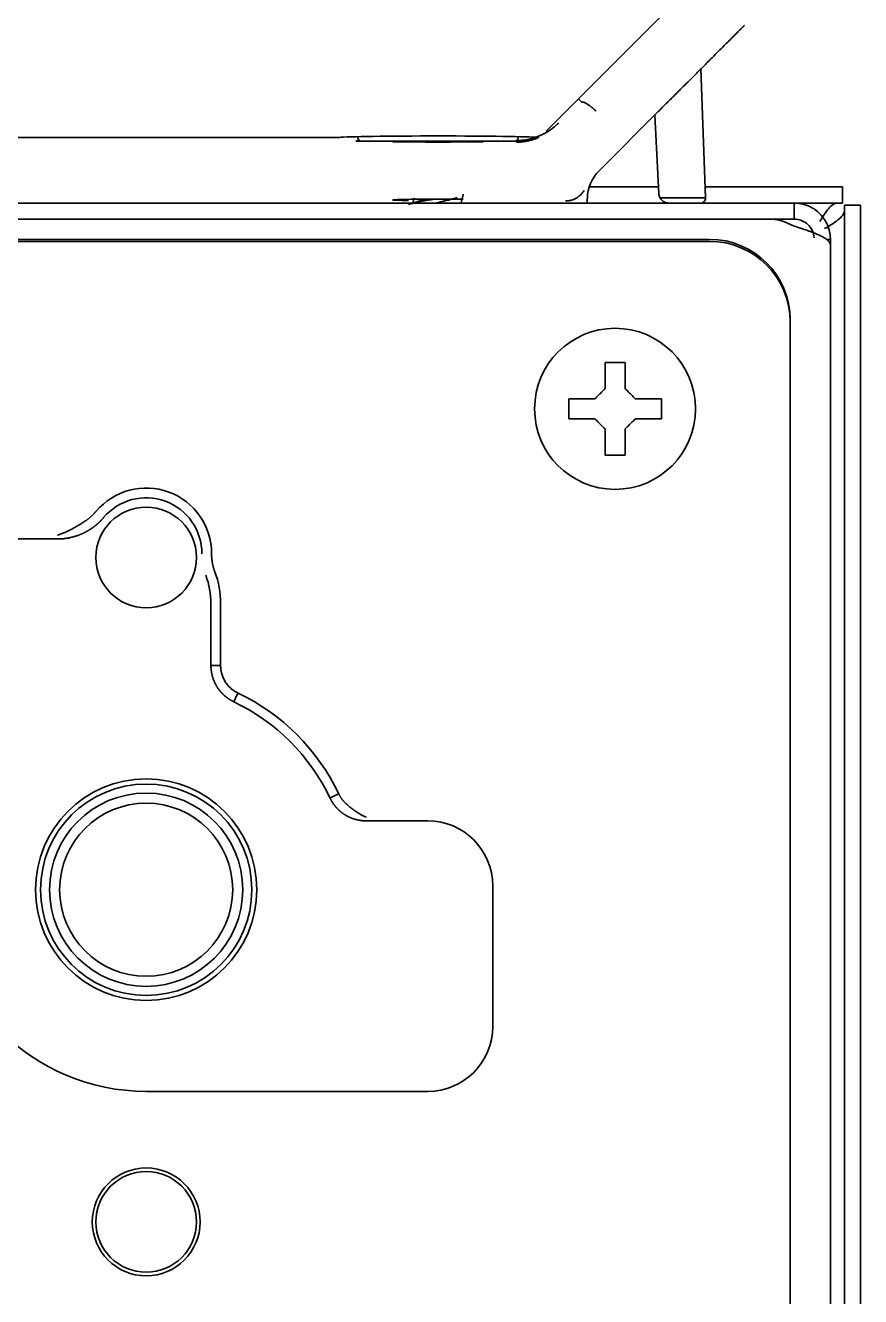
# Model space of a CAD drawing. Header units: inches. Extents: x 786 to 5593, y 691 to 5024.
# Drawn here: x 4215.7 to 4257.2, y 4799.9 to 4863 of the extents above; entities that cross this region are included whole.
import ezdxf

# ---------------------------------------------------------------- set-up
doc = ezdxf.new("R2010")
doc.units = ezdxf.units.IN
doc.layers.add('1', color=7, linetype='Continuous', true_color=0xffffff)

msp = doc.modelspace()

# ---------------------------------------------------------------- linework, layer by layer
at = {"layer": '1', "color": 7, "linetype": 'Continuous', "lineweight": 35}
for p, q in [((4241.619, 4857.752), (4249.608, 4865.741)), ((4249.307, 4860.843), (4249.531, 4854.435)), ((4243.391, 4859.183), (4243.221, 4859.353)), ((4247.134, 4858.671), (4244.247, 4855.783)), ((4247.215, 4854.65), (4247.011, 4858.547)), ((4215.236, 4857.429), (4231.244, 4857.429)), ((4231.244, 4857.429), (4231.341, 4857.438)), ((4231.259, 4857.432), (4231.357, 4857.441)), ((4231.341, 4857.438), (4231.357, 4857.441)), ((4232.39, 4857.248), (4240.09, 4857.248)), ((4247.188, 4854.976), (4243.745, 4854.976)), ((4254.34, 4854.976), (4249.505, 4854.976)), ((4254.34, 4854.976), (4256.34, 4854.976)), ((4256.34, 4854.976), (4256.34, 4854.176)), ((4243.661, 4854.404), (4243.657, 4854.176)), ((4197.076, 4854.176), (4252.769, 4854.176)), ((4252.769, 4854.176), (4253.614, 4854.176)), ((4253.614, 4854.176), (4253.94, 4854.176)), ((4254.34, 4854.176), (4253.938, 4854.176)), ((4256.34, 4854.176), (4254.34, 4854.176)), ((4256.44, 4852.076), (4256.44, 4854.076)), ((4256.44, 4854.076), (4257.24, 4854.076)), ((4257.24, 4854.076), (4257.24, 4852.076)), ((4197.076, 4853.376), (4252.769, 4853.376)), ((4197.44, 4853.374), (4252.769, 4853.374)), ((4235.055, 4853.376), (4235.056, 4853.374)), ((4237.468, 4853.374), (4237.468, 4853.376)), ((4243.643, 4853.376), (4243.643, 4853.374)), ((4247.04, 4853.376), (4247.04, 4853.374)), ((4253.614, 4853.376), (4252.769, 4853.376)), ((4253.614, 4853.376), (4253.94, 4853.376)), ((4253.94, 4853.035), (4253.614, 4853.187)), ((4190.739, 4852.276), (4249.74, 4852.276)), ((4249.74, 4852.376), (4195.24, 4852.376)), ((4255.74, 4852.376), (4255.547, 4852.376)), ((4255.74, 4852.126), (4255.74, 4852.376)), ((4255.74, 4852.126), (4255.74, 3873.276)), ((4256.44, 4198.093), (4256.44, 4852.076)), ((4257.24, 4198.093), (4257.24, 4852.076)), ((4253.74, 4760.773), (4253.74, 4848.376)), ((4253.74, 4848.276), (4253.74, 4762.276)), ((4242.74, 4843.958), (4242.74, 4844.458)), ((4247.34, 4844.458), (4247.34, 4843.958)), ((4242.74, 4843.458), (4242.74, 4843.958)), ((4247.34, 4843.958), (4247.34, 4843.458)), ((4217.331, 4837.494), (4214.74, 4837.494)), ((4224.957, 4831.212), (4224.957, 4834.276)), ((4225.44, 4834.276), (4225.44, 4831.212)), ((4235.74, 4823.494), (4232.676, 4823.494)), ((4238.957, 4813.276), (4238.957, 4820.276)), ((4221.74, 4810.059), (4235.74, 4810.059))]:
    msp.add_line(p, q, dxfattribs=at)
for centre, radius in [((4245.04, 4843.958), 4), ((4221.74, 4836.576), 2.5), ((4221.74, 4820.076), 5.5), ((4221.74, 4820.074), 5.25), ((4221.74, 4820.076), 4.8), ((4221.74, 4820.076), 4.3), ((4221.74, 4803.576), 2.68), ((4221.74, 4803.576), 2.5)]:
    msp.add_circle(centre, radius, dxfattribs=at)
for centre, radius, start, end in [((4232.523, 4857.498), 0.283, 184.36395, 241.92751), ((4239.957, 4857.498), 0.283, 298.07249, 355.63605), ((4234.325, 4856.748), 0.5, 69.35766, 90), ((4238.155, 4856.748), 0.5, 90, 110.64234), ((4249.281, 4854.426), 0.25, 270, 2), ((4252.769, 4851.374), 2, 65, 90), ((4249.74, 4848.376), 4, 0, 90), ((4249.74, 4848.276), 4, 0, 90), ((4221.74, 4836.776), 3.25, 359.72506, 139.87598), ((4221.74, 4836.776), 2.767, 359.72506, 139.87598), ((4220.94, 4834.276), 4.017, 0, 20.63442), ((4220.94, 4834.276), 4.5, 0, 20.63442), ((4221.74, 4820.276), 10.6, 25.50031, 64.49969), ((4221.74, 4820.276), 10.117, 25.50031, 64.49969), ((4235.74, 4820.276), 3.217, 0, 90), ((4221.74, 4820.276), 10.217, 180, 270), ((4235.74, 4813.276), 3.217, 270, 0)]:
    msp.add_arc(centre, radius, start, end, dxfattribs=at)
for centre, major_axis, ratio, start_param, end_param in [((4236.24, 4857.424), (5, 0), 0.017455, 0.256461, 3.054326), ((4240.111, 4860.281), (1.148, -2.772), 0.999955, 6.01557, 6.569023), ((4236.24, 4857.228), (-5, 0), 0.008727, 5.595553, 5.669875), ((4236.24, 4857.229), (2.25, 0), 0.008727, 2.516907, 4.712389), ((4236.24, 4857.229), (2.25, 0), 0.008727, 4.712389, 6.907871), ((4236.24, 4857.228), (-5, 0), 0.008727, 3.67098, 3.823514), ((4245.661, 4854.369), (-1.841, 0.782), 0.999823, 5.899274, 6.667096), ((4236.24, 4854.333), (2.25, 0), 0.017455, 0.982028, 3.999542), ((4243.527, 4854.426), (-6.003, -0.009), 0.001452, 3.141641, 4.038282)]:
    msp.add_ellipse(centre, major_axis=major_axis, ratio=ratio, start_param=start_param, end_param=end_param, dxfattribs=at)
for points, knots in [([(4251.464, 4863.001), (4251.458, 4862.995), (4251.443, 4862.979), (4251.414, 4862.95), (4251.375, 4862.911), (4251.325, 4862.861), (4251.262, 4862.799), (4251.187, 4862.723), (4251.096, 4862.633), (4250.995, 4862.531), (4250.887, 4862.423), (4250.779, 4862.315), (4250.639, 4862.175), (4250.441, 4861.978), (4250.172, 4861.708), (4249.894, 4861.431), (4249.642, 4861.178), (4249.372, 4860.908), (4249.068, 4860.604), (4248.734, 4860.27), (4248.481, 4860.017), (4248.287, 4859.823), (4248.135, 4859.671), (4247.966, 4859.503), (4247.821, 4859.357), (4247.704, 4859.241), (4247.625, 4859.162), (4247.551, 4859.087), (4247.481, 4859.018), (4247.417, 4858.953), (4247.358, 4858.894), (4247.303, 4858.84), (4247.254, 4858.79), (4247.21, 4858.746), (4247.17, 4858.707), (4247.146, 4858.682), (4247.134, 4858.671)], [0, 0, 0, 0, 0.0061, 0.01531, 0.027667, 0.04322, 0.062032, 0.084179, 0.109751, 0.139649, 0.168791, 0.197137, 0.224648, 0.276341, 0.344632, 0.418422, 0.469345, 0.515612, 0.598152, 0.668476, 0.730211, 0.758888, 0.790823, 0.826032, 0.864529, 0.882031, 0.898505, 0.913948, 0.928354, 0.941722, 0.954048, 0.96533, 0.975568, 0.984759, 0.992903, 1, 1, 1, 1]), ([(4243.391, 4859.183), (4243.399, 4859.19), (4243.411, 4859.194), (4243.433, 4859.195), (4243.441, 4859.194), (4243.459, 4859.191), (4243.469, 4859.189), (4243.501, 4859.179), (4243.526, 4859.169), (4243.566, 4859.149), (4243.58, 4859.141), (4243.602, 4859.129), (4243.609, 4859.125), (4243.625, 4859.115), (4243.633, 4859.111), (4243.673, 4859.086), (4243.706, 4859.063), (4243.76, 4859.025), (4243.778, 4859.011), (4243.806, 4858.99), (4243.815, 4858.983), (4243.834, 4858.968), (4243.844, 4858.96), (4243.893, 4858.921), (4243.933, 4858.888), (4243.983, 4858.845), (4243.999, 4858.831), (4244.014, 4858.818), (4244.024, 4858.809), (4244.029, 4858.804), (4244.055, 4858.781), (4244.075, 4858.762), (4244.096, 4858.743)], [0, 0, 0, 0, 0.125, 0.125, 0.1875, 0.1875, 0.25, 0.25, 0.375, 0.375, 0.4375, 0.4375, 0.46875, 0.46875, 0.5, 0.5, 0.625, 0.625, 0.6875, 0.6875, 0.71875, 0.71875, 0.75, 0.75, 0.875, 0.875, 0.90625, 0.921875, 0.921875, 0.9375, 0.9375, 1, 1, 1, 1]), ([(4242.232, 4858.16), (4242.214, 4858.142), (4242.196, 4858.124), (4242.157, 4858.087), (4242.138, 4858.069), (4242.078, 4858.015), (4242.037, 4857.98), (4241.994, 4857.945)], [0, 0, 0, 0, 0.25, 0.25, 0.5, 0.5, 1, 1, 1, 1]), ([(4232.334, 4857.296), (4232.316, 4857.292), (4232.298, 4857.287), (4232.236, 4857.268), (4232.193, 4857.254), (4232.151, 4857.253)], [0, 0, 0, 0, 0.288762, 0.288762, 1, 1, 1, 1]), ([(4240.111, 4857.282), (4240.134, 4857.282), (4240.16, 4857.282), (4240.203, 4857.283), (4240.218, 4857.283), (4240.241, 4857.284), (4240.248, 4857.285), (4240.264, 4857.285), (4240.272, 4857.286), (4240.312, 4857.288), (4240.346, 4857.29), (4240.397, 4857.295), (4240.415, 4857.296), (4240.45, 4857.3), (4240.468, 4857.302), (4240.485, 4857.304)], [0, 0, 0, 0, 0.25, 0.25, 0.375, 0.375, 0.4375, 0.4375, 0.5, 0.5, 0.75, 0.75, 0.875, 0.875, 1, 1, 1, 1]), ([(4240.144, 4857.201), (4240.189, 4857.202), (4240.232, 4857.203), (4240.317, 4857.208), (4240.358, 4857.211), (4240.476, 4857.223), (4240.55, 4857.233), (4240.686, 4857.257), (4240.749, 4857.271), (4240.863, 4857.3), (4240.915, 4857.314), (4240.985, 4857.336), (4241.006, 4857.343), (4241.047, 4857.357), (4241.067, 4857.364), (4241.119, 4857.384), (4241.177, 4857.407), (4241.212, 4857.424), (4241.235, 4857.435), (4241.24, 4857.439), (4241.24, 4857.441), (4241.238, 4857.441), (4241.233, 4857.44), (4241.231, 4857.439), (4241.226, 4857.438), (4241.223, 4857.438), (4241.207, 4857.433), (4241.189, 4857.428), (4241.14, 4857.412), (4241.08, 4857.394), (4240.986, 4857.367), (4240.925, 4857.352), (4240.9, 4857.346), (4240.887, 4857.342), (4240.847, 4857.333), (4240.819, 4857.327), (4240.731, 4857.309), (4240.667, 4857.297), (4240.529, 4857.278), (4240.455, 4857.269), (4240.296, 4857.258), (4240.212, 4857.255), (4240.122, 4857.256)], [0, 0, 0, 0, 0.03125, 0.03125, 0.0625, 0.0625, 0.125, 0.125, 0.1875, 0.1875, 0.25, 0.25, 0.28125, 0.28125, 0.3125, 0.3125, 0.375, 0.4375, 0.4375, 0.5, 0.5, 0.53125, 0.53125, 0.546875, 0.546875, 0.5625, 0.5625, 0.625, 0.625, 0.6875, 0.75, 0.765625, 0.765625, 0.78125, 0.78125, 0.8125, 0.8125, 0.875, 0.875, 0.9375, 0.9375, 1, 1, 1, 1]), ([(4236.052, 4854.37), (4235.953, 4854.353), (4235.854, 4854.336), (4235.625, 4854.295), (4235.366, 4854.249), (4235.138, 4854.202), (4234.94, 4854.157), (4234.854, 4854.136), (4234.781, 4854.114)], [0, 0, 0, 0, 0.200603, 0.200603, 0.474458, 0.748313, 0.748313, 1, 1, 1, 1]), ([(4235.273, 4854.268), (4235.314, 4854.281), (4235.358, 4854.294), (4235.421, 4854.311), (4235.436, 4854.315), (4235.467, 4854.323), (4235.482, 4854.327), (4235.53, 4854.339), (4235.563, 4854.347), (4235.614, 4854.36), (4235.632, 4854.364), (4235.65, 4854.368)], [0, 0, 0, 0, 0.390591, 0.390591, 0.511218, 0.511218, 0.631846, 0.631846, 0.8731, 0.8731, 1, 1, 1, 1]), ([(4237.193, 4854.459), (4237.191, 4854.458), (4237.158, 4854.447), (4237.124, 4854.435), (4237.057, 4854.414), (4237.023, 4854.404), (4236.968, 4854.388), (4236.95, 4854.382), (4236.912, 4854.372), (4236.893, 4854.367), (4236.796, 4854.34), (4236.715, 4854.319), (4236.61, 4854.293), (4236.589, 4854.287), (4236.546, 4854.277), (4236.524, 4854.271), (4236.459, 4854.255), (4236.415, 4854.245), (4236.29, 4854.215), (4236.209, 4854.196), (4236.128, 4854.176)], [0, 0, 0, 0, 0.009963, 0.121908, 0.121908, 0.233852, 0.233852, 0.289824, 0.289824, 0.345796, 0.345796, 0.569685, 0.569685, 0.625658, 0.625658, 0.68163, 0.68163, 0.793574, 0.793574, 1, 1, 1, 1]), ([(4242.569, 4854.284), (4242.608, 4854.283), (4242.644, 4854.285), (4242.713, 4854.291), (4242.745, 4854.296), (4242.806, 4854.307), (4242.836, 4854.314), (4242.877, 4854.325), (4242.891, 4854.329), (4242.918, 4854.337), (4242.931, 4854.342), (4242.993, 4854.364), (4243.039, 4854.384), (4243.101, 4854.417), (4243.121, 4854.428), (4243.16, 4854.452), (4243.178, 4854.464), (4243.23, 4854.5), (4243.262, 4854.525), (4243.321, 4854.577), (4243.347, 4854.604), (4243.397, 4854.658), (4243.419, 4854.685), (4243.46, 4854.742), (4243.479, 4854.77), (4243.496, 4854.799)], [0, 0, 0, 0, 0.0625, 0.0625, 0.125, 0.125, 0.1875, 0.1875, 0.21875, 0.21875, 0.25, 0.25, 0.375, 0.375, 0.4375, 0.4375, 0.5, 0.5, 0.625, 0.625, 0.75, 0.75, 0.875, 0.875, 1, 1, 1, 1]), ([(4247.215, 4854.65), (4247.217, 4854.612), (4247.223, 4854.576), (4247.238, 4854.522), (4247.245, 4854.504), (4247.258, 4854.471), (4247.266, 4854.454), (4247.275, 4854.438)], [0, 0, 0, 0, 0.5, 0.5, 0.75, 0.75, 1, 1, 1, 1]), ([(4247.275, 4854.438), (4247.284, 4854.422), (4247.293, 4854.407), (4247.307, 4854.386), (4247.312, 4854.38), (4247.322, 4854.367), (4247.326, 4854.361), (4247.341, 4854.343), (4247.351, 4854.333), (4247.37, 4854.313), (4247.38, 4854.305), (4247.399, 4854.288), (4247.409, 4854.28), (4247.428, 4854.266), (4247.437, 4854.26), (4247.466, 4854.242), (4247.484, 4854.232), (4247.521, 4854.215), (4247.539, 4854.207), (4247.576, 4854.195), (4247.594, 4854.191), (4247.629, 4854.183), (4247.646, 4854.181), (4247.672, 4854.178), (4247.681, 4854.177), (4247.698, 4854.176), (4247.706, 4854.176), (4247.714, 4854.176)], [0, 0, 0, 0, 0.0625, 0.0625, 0.09375, 0.09375, 0.125, 0.125, 0.1875, 0.1875, 0.25, 0.25, 0.3125, 0.3125, 0.375, 0.375, 0.5, 0.5, 0.625, 0.625, 0.75, 0.75, 0.875, 0.875, 0.9375, 0.9375, 1, 1, 1, 1]), ([(4253.94, 4854.176), (4254.051, 4854.176), (4254.163, 4854.166), (4254.382, 4854.124), (4254.49, 4854.094), (4254.698, 4854.012), (4254.798, 4853.962), (4254.988, 4853.844), (4255.077, 4853.776), (4255.241, 4853.625), (4255.316, 4853.542), (4255.449, 4853.363), (4255.508, 4853.267), (4255.606, 4853.067), (4255.646, 4852.962), (4255.705, 4852.747), (4255.724, 4852.636), (4255.734, 4852.525)], [0, 0, 0, 0, 0.125, 0.125, 0.25, 0.25, 0.375, 0.375, 0.5, 0.5, 0.625, 0.625, 0.75, 0.75, 0.875, 0.875, 1, 1, 1, 1]), ([(4256.099, 4854.176), (4256.025, 4854.176), (4255.951, 4854.153), (4255.804, 4854.063), (4255.73, 4853.996), (4255.582, 4853.828), (4255.508, 4853.727), (4255.361, 4853.504), (4255.287, 4853.382), (4255.213, 4853.259)], [0, 0, 0, 0, 0.25, 0.25, 0.5, 0.5, 0.75, 0.75, 1, 1, 1, 1]), ([(4255.523, 4852.95), (4255.646, 4853.023), (4255.768, 4853.097), (4255.991, 4853.245), (4256.092, 4853.319), (4256.26, 4853.466), (4256.326, 4853.54), (4256.417, 4853.687), (4256.44, 4853.761), (4256.44, 4853.835)], [0, 0, 0, 0, 0.25, 0.25, 0.5, 0.5, 0.75, 0.75, 1, 1, 1, 1]), ([(4253.94, 4853.376), (4254.064, 4853.376), (4254.188, 4853.353), (4254.419, 4853.263), (4254.526, 4853.196), (4254.708, 4853.028), (4254.784, 4852.927), (4254.893, 4852.704), (4254.926, 4852.582), (4254.936, 4852.459)], [0, 0, 0, 0, 0.25, 0.25, 0.5, 0.5, 0.75, 0.75, 1, 1, 1, 1]), ([(4255.734, 4852.15), (4255.724, 4852.186), (4255.705, 4852.223), (4255.646, 4852.297), (4255.606, 4852.334), (4255.508, 4852.408), (4255.449, 4852.445), (4255.316, 4852.519), (4255.241, 4852.555), (4255.077, 4852.629), (4254.988, 4852.666), (4254.798, 4852.74), (4254.698, 4852.777), (4254.49, 4852.851), (4254.382, 4852.887), (4254.163, 4852.961), (4254.051, 4852.998), (4253.94, 4853.035)], [0, 0, 0, 0, 0.125, 0.125, 0.25, 0.25, 0.375, 0.375, 0.5, 0.5, 0.625, 0.625, 0.75, 0.75, 0.875, 0.875, 1, 1, 1, 1]), ([(4255.734, 4852.525), (4255.735, 4852.513), (4255.736, 4852.489), (4255.738, 4852.452), (4255.74, 4852.415), (4255.74, 4852.389), (4255.74, 4852.376)], [0, 0, 0, 0, 0.244951, 0.494182, 0.746344, 1, 1, 1, 1]), ([(4255.74, 4852.126), (4255.74, 4852.126), (4255.74, 4852.127), (4255.738, 4852.132), (4255.736, 4852.139), (4255.735, 4852.146), (4255.734, 4852.15)], [0, 0, 0, 0, 0.253656, 0.505818, 0.755049, 1, 1, 1, 1]), ([(4245.54, 4846.258), (4245.54, 4846.056), (4245.54, 4845.846), (4245.54, 4845.521), (4245.54, 4845.411), (4245.54, 4845.187), (4245.54, 4845.074), (4245.54, 4844.958)], [0, 0, 0, 0, 0.5, 0.5, 0.75, 0.75, 1, 1, 1, 1]), ([(4242.74, 4844.458), (4242.943, 4844.458), (4243.153, 4844.458), (4243.477, 4844.458), (4243.587, 4844.458), (4243.811, 4844.458), (4243.925, 4844.458), (4244.04, 4844.458)], [0, 0, 0, 0, 0.5, 0.5, 0.75, 0.75, 1, 1, 1, 1]), ([(4244.54, 4841.658), (4244.54, 4841.861), (4244.54, 4842.071), (4244.54, 4842.396), (4244.54, 4842.506), (4244.54, 4842.73), (4244.54, 4842.843), (4244.54, 4842.958)], [0, 0, 0, 0, 0.5, 0.5, 0.75, 0.75, 1, 1, 1, 1]), ([(4247.34, 4843.458), (4247.137, 4843.458), (4246.927, 4843.458), (4246.602, 4843.458), (4246.492, 4843.458), (4246.269, 4843.458), (4246.155, 4843.458), (4246.04, 4843.458)], [0, 0, 0, 0, 0.5, 0.5, 0.75, 0.75, 1, 1, 1, 1]), ([(4219.624, 4838.56), (4219.618, 4838.553), (4219.606, 4838.539), (4219.588, 4838.518), (4219.57, 4838.498), (4219.552, 4838.478), (4219.534, 4838.458), (4219.515, 4838.438), (4219.497, 4838.418), (4219.478, 4838.399), (4219.459, 4838.379), (4219.439, 4838.36), (4219.42, 4838.341), (4219.4, 4838.322), (4219.381, 4838.303), (4219.361, 4838.285), (4219.341, 4838.267), (4219.32, 4838.248), (4219.3, 4838.231), (4219.279, 4838.213), (4219.259, 4838.195), (4219.238, 4838.178), (4219.217, 4838.161), (4219.195, 4838.144), (4219.174, 4838.127), (4219.153, 4838.11), (4219.131, 4838.094), (4219.109, 4838.078), (4219.087, 4838.062), (4219.065, 4838.046), (4219.043, 4838.03), (4219.02, 4838.015), (4218.998, 4837.999), (4218.975, 4837.984), (4218.952, 4837.97), (4218.929, 4837.955), (4218.906, 4837.941), (4218.883, 4837.926), (4218.86, 4837.913), (4218.836, 4837.899), (4218.813, 4837.885), (4218.789, 4837.872), (4218.765, 4837.859), (4218.741, 4837.846), (4218.717, 4837.833), (4218.693, 4837.821), (4218.669, 4837.809), (4218.644, 4837.797), (4218.62, 4837.785), (4218.595, 4837.773), (4218.571, 4837.762), (4218.546, 4837.751), (4218.521, 4837.74), (4218.496, 4837.729), (4218.471, 4837.719), (4218.446, 4837.708), (4218.42, 4837.698), (4218.395, 4837.689), (4218.37, 4837.679), (4218.344, 4837.67), (4218.318, 4837.661), (4218.293, 4837.652), (4218.267, 4837.643), (4218.241, 4837.635), (4218.215, 4837.627), (4218.189, 4837.619), (4218.163, 4837.611), (4218.137, 4837.604), (4218.111, 4837.597), (4218.084, 4837.59), (4218.058, 4837.583), (4218.032, 4837.577), (4218.005, 4837.57), (4217.979, 4837.564), (4217.952, 4837.559), (4217.925, 4837.553), (4217.899, 4837.548), (4217.872, 4837.543), (4217.845, 4837.538), (4217.818, 4837.533), (4217.792, 4837.529), (4217.765, 4837.525), (4217.738, 4837.521), (4217.711, 4837.518), (4217.684, 4837.514), (4217.657, 4837.511), (4217.63, 4837.508), (4217.603, 4837.506), (4217.576, 4837.504), (4217.548, 4837.501), (4217.521, 4837.5), (4217.494, 4837.498), (4217.467, 4837.497), (4217.44, 4837.496), (4217.413, 4837.495), (4217.386, 4837.494), (4217.358, 4837.494), (4217.34, 4837.494), (4217.331, 4837.494)], [0, 0, 0, 0, 0.010416, 0.020832, 0.031248, 0.041665, 0.052081, 0.062497, 0.072913, 0.083329, 0.093746, 0.104162, 0.114578, 0.124994, 0.13541, 0.145827, 0.156243, 0.166659, 0.177075, 0.187491, 0.197908, 0.208324, 0.21874, 0.229156, 0.239573, 0.249989, 0.260405, 0.270822, 0.281238, 0.291654, 0.302071, 0.312487, 0.322903, 0.33332, 0.343736, 0.354152, 0.364569, 0.374985, 0.385401, 0.395818, 0.406234, 0.416651, 0.427067, 0.437484, 0.4479, 0.458317, 0.468733, 0.47915, 0.489566, 0.499983, 0.510399, 0.520816, 0.531233, 0.541649, 0.552066, 0.562482, 0.572899, 0.583316, 0.593733, 0.604149, 0.614566, 0.624983, 0.635399, 0.645816, 0.656233, 0.66665, 0.677067, 0.687484, 0.697901, 0.708317, 0.718734, 0.729151, 0.739568, 0.749985, 0.760402, 0.770819, 0.781236, 0.791653, 0.802071, 0.812488, 0.822905, 0.833322, 0.843739, 0.854156, 0.864574, 0.874991, 0.885408, 0.895825, 0.906243, 0.91666, 0.927078, 0.937495, 0.947912, 0.95833, 0.968747, 0.979165, 0.989582, 1, 1, 1, 1]), ([(4218.733, 4838.401), (4218.677, 4838.364), (4218.621, 4838.327), (4218.508, 4838.254), (4218.451, 4838.219), (4218.337, 4838.15), (4218.279, 4838.117), (4218.164, 4838.051), (4218.048, 4837.988), (4217.931, 4837.929), (4217.813, 4837.872), (4217.754, 4837.845), (4217.635, 4837.794), (4217.575, 4837.77), (4217.485, 4837.735), (4217.455, 4837.724), (4217.41, 4837.708), (4217.395, 4837.702), (4217.372, 4837.694), (4217.365, 4837.692), (4217.355, 4837.688), (4217.353, 4837.687), (4217.35, 4837.686), (4217.348, 4837.686), (4217.347, 4837.685), (4217.342, 4837.684), (4217.338, 4837.683), (4217.335, 4837.681)], [0, 0, 0, 0, 0.125, 0.125, 0.25, 0.25, 0.375, 0.375, 0.5, 0.625, 0.625, 0.75, 0.75, 0.875, 0.875, 0.9375, 0.9375, 0.96875, 0.96875, 0.984375, 0.984375, 0.988281, 0.990234, 0.990234, 0.992187, 0.992187, 1, 1, 1, 1]), ([(4226.096, 4829.408), (4226.089, 4829.411), (4226.074, 4829.418), (4226.053, 4829.429), (4226.033, 4829.439), (4226.012, 4829.45), (4225.991, 4829.462), (4225.971, 4829.473), (4225.951, 4829.485), (4225.93, 4829.497), (4225.91, 4829.509), (4225.89, 4829.521), (4225.871, 4829.534), (4225.851, 4829.547), (4225.832, 4829.56), (4225.812, 4829.573), (4225.793, 4829.586), (4225.774, 4829.6), (4225.755, 4829.614), (4225.737, 4829.628), (4225.718, 4829.643), (4225.7, 4829.657), (4225.682, 4829.672), (4225.664, 4829.687), (4225.646, 4829.702), (4225.628, 4829.718), (4225.611, 4829.734), (4225.594, 4829.749), (4225.577, 4829.766), (4225.56, 4829.782), (4225.543, 4829.798), (4225.527, 4829.815), (4225.51, 4829.832), (4225.494, 4829.849), (4225.478, 4829.866), (4225.463, 4829.884), (4225.447, 4829.901), (4225.432, 4829.919), (4225.417, 4829.937), (4225.402, 4829.955), (4225.387, 4829.973), (4225.373, 4829.992), (4225.359, 4830.01), (4225.345, 4830.029), (4225.331, 4830.048), (4225.317, 4830.067), (4225.304, 4830.087), (4225.291, 4830.106), (4225.278, 4830.126), (4225.266, 4830.145), (4225.253, 4830.165), (4225.241, 4830.185), (4225.229, 4830.206), (4225.217, 4830.226), (4225.206, 4830.246), (4225.195, 4830.267), (4225.184, 4830.288), (4225.173, 4830.308), (4225.163, 4830.329), (4225.152, 4830.351), (4225.142, 4830.372), (4225.133, 4830.393), (4225.123, 4830.415), (4225.114, 4830.436), (4225.105, 4830.458), (4225.096, 4830.479), (4225.088, 4830.501), (4225.08, 4830.523), (4225.072, 4830.545), (4225.064, 4830.567), (4225.057, 4830.59), (4225.049, 4830.612), (4225.043, 4830.634), (4225.036, 4830.657), (4225.03, 4830.679), (4225.023, 4830.702), (4225.018, 4830.725), (4225.012, 4830.748), (4225.007, 4830.77), (4225.002, 4830.793), (4224.997, 4830.816), (4224.992, 4830.839), (4224.988, 4830.862), (4224.984, 4830.885), (4224.98, 4830.909), (4224.977, 4830.932), (4224.974, 4830.955), (4224.971, 4830.978), (4224.968, 4831.001), (4224.966, 4831.025), (4224.964, 4831.048), (4224.962, 4831.072), (4224.961, 4831.095), (4224.959, 4831.118), (4224.958, 4831.142), (4224.958, 4831.165), (4224.957, 4831.189), (4224.957, 4831.204), (4224.957, 4831.212)], [0, 0, 0, 0, 0.010418, 0.020835, 0.031252, 0.04167, 0.052087, 0.062504, 0.072921, 0.083338, 0.093755, 0.104172, 0.114589, 0.125006, 0.135423, 0.145839, 0.156256, 0.166673, 0.177089, 0.187506, 0.197922, 0.208339, 0.218755, 0.229171, 0.239588, 0.250004, 0.26042, 0.270837, 0.281253, 0.291669, 0.302085, 0.312501, 0.322917, 0.333334, 0.34375, 0.354166, 0.364582, 0.374998, 0.385414, 0.39583, 0.406246, 0.416662, 0.427078, 0.437494, 0.44791, 0.458326, 0.468742, 0.479158, 0.489574, 0.49999, 0.510406, 0.520822, 0.531238, 0.541654, 0.55207, 0.562486, 0.572902, 0.583319, 0.593735, 0.604151, 0.614567, 0.624983, 0.6354, 0.645816, 0.656232, 0.666649, 0.677065, 0.687481, 0.697898, 0.708314, 0.718731, 0.729148, 0.739564, 0.749981, 0.760398, 0.770814, 0.781231, 0.791648, 0.802065, 0.812482, 0.822899, 0.833316, 0.843733, 0.854151, 0.864568, 0.874985, 0.885403, 0.89582, 0.906238, 0.916656, 0.927073, 0.937491, 0.947909, 0.958327, 0.968745, 0.979163, 0.989582, 1, 1, 1, 1]), ([(4232.676, 4823.494), (4232.668, 4823.494), (4232.652, 4823.494), (4232.629, 4823.494), (4232.605, 4823.495), (4232.582, 4823.496), (4232.559, 4823.497), (4232.535, 4823.499), (4232.512, 4823.5), (4232.488, 4823.502), (4232.465, 4823.505), (4232.442, 4823.507), (4232.419, 4823.51), (4232.395, 4823.513), (4232.372, 4823.517), (4232.349, 4823.52), (4232.326, 4823.524), (4232.303, 4823.529), (4232.28, 4823.533), (4232.257, 4823.538), (4232.234, 4823.543), (4232.211, 4823.548), (4232.188, 4823.554), (4232.166, 4823.56), (4232.143, 4823.566), (4232.121, 4823.572), (4232.098, 4823.579), (4232.076, 4823.586), (4232.053, 4823.593), (4232.031, 4823.6), (4232.009, 4823.608), (4231.987, 4823.616), (4231.965, 4823.624), (4231.943, 4823.633), (4231.921, 4823.641), (4231.9, 4823.65), (4231.878, 4823.66), (4231.857, 4823.669), (4231.835, 4823.679), (4231.814, 4823.689), (4231.793, 4823.699), (4231.772, 4823.709), (4231.751, 4823.72), (4231.731, 4823.731), (4231.71, 4823.742), (4231.69, 4823.754), (4231.669, 4823.765), (4231.649, 4823.777), (4231.629, 4823.79), (4231.609, 4823.802), (4231.589, 4823.815), (4231.57, 4823.827), (4231.55, 4823.84), (4231.531, 4823.854), (4231.512, 4823.867), (4231.493, 4823.881), (4231.474, 4823.895), (4231.455, 4823.909), (4231.437, 4823.924), (4231.419, 4823.938), (4231.401, 4823.953), (4231.383, 4823.968), (4231.365, 4823.983), (4231.347, 4823.999), (4231.33, 4824.015), (4231.313, 4824.031), (4231.295, 4824.047), (4231.279, 4824.063), (4231.262, 4824.079), (4231.245, 4824.096), (4231.229, 4824.113), (4231.213, 4824.13), (4231.197, 4824.147), (4231.182, 4824.165), (4231.166, 4824.182), (4231.151, 4824.2), (4231.136, 4824.218), (4231.121, 4824.236), (4231.106, 4824.254), (4231.092, 4824.273), (4231.078, 4824.292), (4231.064, 4824.31), (4231.05, 4824.329), (4231.037, 4824.349), (4231.023, 4824.368), (4231.01, 4824.387), (4230.997, 4824.407), (4230.985, 4824.427), (4230.972, 4824.447), (4230.96, 4824.467), (4230.948, 4824.487), (4230.937, 4824.507), (4230.925, 4824.528), (4230.914, 4824.548), (4230.903, 4824.569), (4230.892, 4824.59), (4230.882, 4824.611), (4230.875, 4824.625), (4230.872, 4824.632)], [0, 0, 0, 0, 0.010418, 0.020837, 0.031255, 0.041673, 0.052091, 0.062509, 0.072927, 0.083344, 0.093762, 0.10418, 0.114597, 0.125015, 0.135432, 0.145849, 0.156267, 0.166684, 0.177101, 0.187518, 0.197935, 0.208352, 0.218769, 0.229186, 0.239602, 0.250019, 0.260436, 0.270853, 0.281269, 0.291686, 0.302102, 0.312519, 0.322935, 0.333352, 0.343768, 0.354184, 0.3646, 0.375017, 0.385433, 0.395849, 0.406265, 0.416682, 0.427098, 0.437514, 0.44793, 0.458346, 0.468762, 0.479178, 0.489594, 0.50001, 0.510426, 0.520842, 0.531258, 0.541674, 0.55209, 0.562506, 0.572922, 0.583338, 0.593754, 0.60417, 0.614586, 0.625002, 0.635418, 0.645834, 0.65625, 0.666666, 0.677083, 0.687499, 0.697915, 0.708331, 0.718747, 0.729163, 0.73958, 0.749996, 0.760412, 0.770829, 0.781245, 0.791661, 0.802078, 0.812494, 0.822911, 0.833327, 0.843744, 0.854161, 0.864577, 0.874994, 0.885411, 0.895828, 0.906245, 0.916662, 0.927079, 0.937496, 0.947913, 0.95833, 0.968748, 0.979165, 0.989582, 1, 1, 1, 1]), ([(4232.67, 4823.681), (4232.667, 4823.682), (4232.664, 4823.683), (4232.66, 4823.685), (4232.66, 4823.685), (4232.658, 4823.686), (4232.656, 4823.687), (4232.654, 4823.688), (4232.646, 4823.691), (4232.64, 4823.693), (4232.622, 4823.701), (4232.61, 4823.706), (4232.575, 4823.722), (4232.551, 4823.732), (4232.481, 4823.766), (4232.436, 4823.79), (4232.346, 4823.842), (4232.301, 4823.87), (4232.245, 4823.905), (4232.234, 4823.912), (4232.211, 4823.926), (4232.2, 4823.933), (4232.167, 4823.955), (4232.145, 4823.97), (4232.1, 4824), (4232.078, 4824.016), (4232.034, 4824.047), (4232.013, 4824.063), (4231.948, 4824.112), (4231.905, 4824.146), (4231.822, 4824.215), (4231.78, 4824.251), (4231.699, 4824.325), (4231.659, 4824.363), (4231.619, 4824.401)], [0, 0, 0, 0, 0.007813, 0.007813, 0.009766, 0.009766, 0.011719, 0.015625, 0.015625, 0.03125, 0.03125, 0.0625, 0.0625, 0.125, 0.125, 0.25, 0.25, 0.375, 0.375, 0.40625, 0.40625, 0.4375, 0.4375, 0.5, 0.5, 0.5625, 0.5625, 0.625, 0.625, 0.75, 0.75, 0.875, 0.875, 1, 1, 1, 1])]:
    msp.add_open_spline(points, degree=3, knots=knots, dxfattribs=at)
for points, degree in [([(4243.391, 4859.183), (4243.391, 4859.183)], 1), ([(4235.051, 4854.418), (4235.019, 4854.297), (4234.986, 4854.176)], 2), ([(4237.383, 4854.176), (4237.44, 4854.394), (4237.497, 4854.612)], 2), ([(4235.285, 4854.273), (4235.148, 4854.225), (4235.003, 4854.18)], 2), ([(4253.94, 4854.176), (4253.94, 4853.376)], 1), ([(4255.44, 4852.926), (4255.468, 4852.926), (4255.497, 4852.934), (4255.523, 4852.95)], 3), ([(4244.54, 4844.958), (4244.54, 4845.013), (4244.54, 4845.121), (4244.54, 4845.282), (4244.54, 4845.441), (4244.54, 4845.597), (4244.54, 4845.748), (4244.54, 4845.905), (4244.54, 4846.071), (4244.54, 4846.194), (4244.54, 4846.258)], 3), ([(4244.54, 4846.258), (4244.707, 4846.258), (4245.04, 4846.258), (4245.373, 4846.258), (4245.54, 4846.258)], 3), ([(4244.04, 4844.458), (4244.064, 4844.482), (4244.111, 4844.53), (4244.182, 4844.601), (4244.254, 4844.672), (4244.325, 4844.744), (4244.397, 4844.815), (4244.468, 4844.887), (4244.516, 4844.935), (4244.54, 4844.958)], 3), ([(4245.54, 4844.958), (4245.566, 4844.932), (4245.617, 4844.881), (4245.691, 4844.807), (4245.763, 4844.736), (4245.833, 4844.666), (4245.902, 4844.596), (4245.971, 4844.527), (4246.017, 4844.481), (4246.04, 4844.458)], 3), ([(4246.04, 4844.458), (4246.094, 4844.458), (4246.202, 4844.458), (4246.364, 4844.458), (4246.523, 4844.458), (4246.678, 4844.458), (4246.83, 4844.458), (4246.986, 4844.458), (4247.153, 4844.458), (4247.276, 4844.458), (4247.34, 4844.458)], 3), ([(4244.04, 4843.458), (4243.986, 4843.458), (4243.877, 4843.458), (4243.716, 4843.458), (4243.557, 4843.458), (4243.402, 4843.458), (4243.25, 4843.458), (4243.093, 4843.458), (4242.927, 4843.458), (4242.804, 4843.458), (4242.74, 4843.458)], 3), ([(4244.54, 4842.958), (4244.514, 4842.984), (4244.463, 4843.036), (4244.389, 4843.109), (4244.317, 4843.181), (4244.247, 4843.251), (4244.178, 4843.321), (4244.109, 4843.389), (4244.063, 4843.435), (4244.04, 4843.458)], 3), ([(4246.04, 4843.458), (4246.016, 4843.435), (4245.969, 4843.387), (4245.897, 4843.316), (4245.826, 4843.244), (4245.754, 4843.173), (4245.683, 4843.101), (4245.611, 4843.03), (4245.564, 4842.982), (4245.54, 4842.958)], 3), ([(4245.54, 4842.958), (4245.54, 4842.904), (4245.54, 4842.796), (4245.54, 4842.634), (4245.54, 4842.476), (4245.54, 4842.32), (4245.54, 4842.168), (4245.54, 4842.012), (4245.54, 4841.846), (4245.54, 4841.722), (4245.54, 4841.658)], 3), ([(4245.54, 4841.658), (4245.373, 4841.658), (4245.04, 4841.658), (4244.707, 4841.658), (4244.54, 4841.658)], 3), ([(4218.733, 4838.401), (4219.025, 4838.596), (4219.255, 4838.871)], 2), ([(4224.99, 4836.761), (4224.987, 4836.296), (4225.151, 4835.862)], 2), ([(4225.44, 4831.212), (4224.957, 4831.212)], 1), ([(4225.44, 4831.212), (4225.437, 4830.774), (4225.904, 4830.03), (4226.303, 4829.844)], 2), ([(4226.303, 4829.844), (4226.234, 4829.698), (4226.165, 4829.553), (4226.096, 4829.408)], 3), ([(4231.307, 4824.84), (4230.872, 4824.632)], 1), ([(4231.618, 4824.401), (4231.425, 4824.587), (4231.307, 4824.84)], 2)]:
    msp.add_open_spline(points, degree=degree, dxfattribs=at)

doc.saveas('drawing.dxf')
